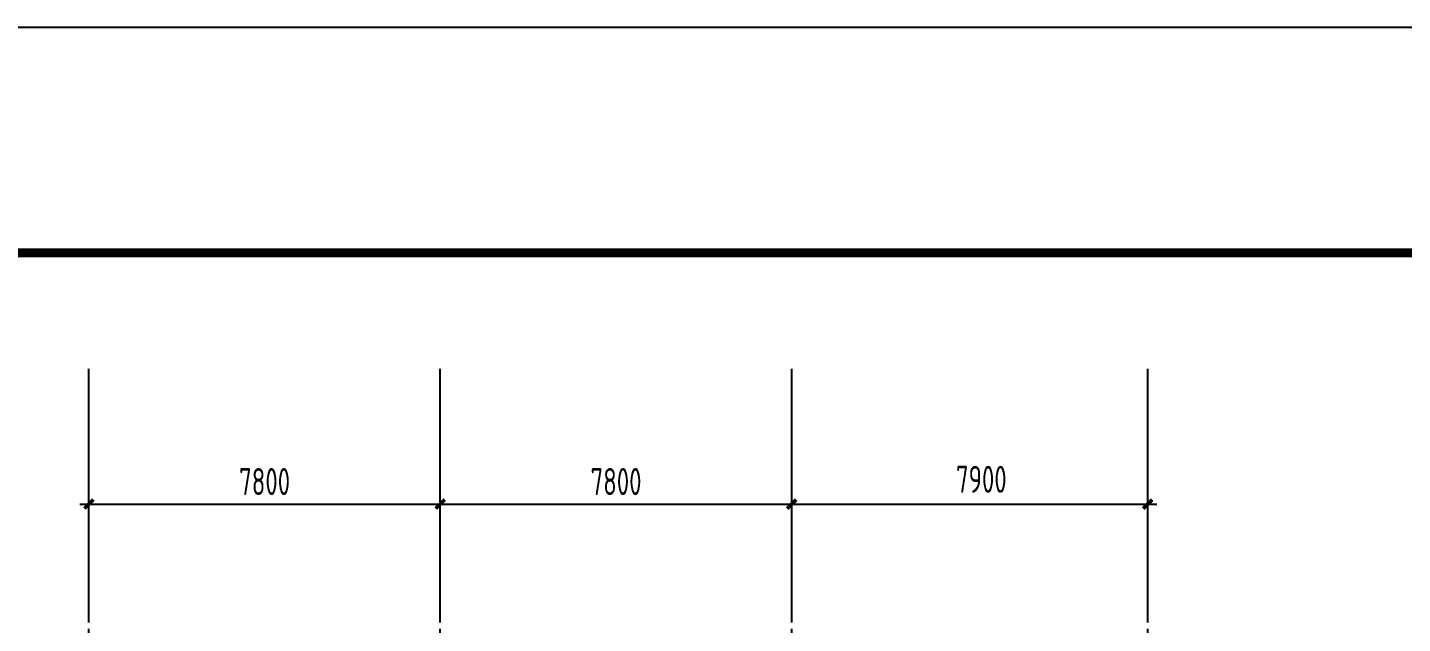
# Model space of a CAD drawing. Extents: x -32169 to 443031, y -120117 to 204739.
# Drawn here: x 64443 to 94960, y 15256 to 28483 of the extents above; entities that cross this region are included whole.
import ezdxf

# ---------------------------------------------------------------- set-up
doc = ezdxf.new("R2010")
doc.units = 0
doc.header["$LTSCALE"] = 1000
doc.linetypes.add('DOTE', pattern=[2.42, 2, -0.2, 0.02, -0.2])
doc.layers.get('0').update_dxf_attribs({"linetype": 'CONTINUOUS'})
doc.layers.get('Defpoints').update_dxf_attribs({"linetype": 'CONTINUOUS'})
for name, color, linetype in [('AXIS', 3, 'CONTINUOUS'), ('DIM', 3, 'CONTINUOUS'), ('DOTE', 1, 'CONTINUOUS'), ('PUB_TITLE', 3, 'CONTINUOUS')]:
    doc.layers.add(name, color=color, linetype=linetype)
doc.styles.add('TSSD_Dimension', font='Tssdeng.shx', dxfattribs={"width": 0.7, "bigfont": 'hztxt.shx'})
doc.dimstyles.new('TSSD_200_200', dxfattribs={"dimtxt": 600, "dimasz": 200, "dimexe": 200, "dimexo": 500, "dimgap": 200, "dimtad": 1, "dimdec": 0, "dimzin": 0, "dimdsep": 46, "dimtxsty": 'TSSD_Dimension', "dimblk": 'ARCHTICK', "dimblk1": 'ARCHTICK', "dimblk2": 'ARCHTICK', "dimcen": 0, "dimdle": 200, "dimclrt": 7, "dimadec": 0, "dimazin": 0, "dimtfac": 1, "dimtdec": 0, "dimtix": 1, "dimtmove": 2, "dimatfit": 3, "dimfxl": 1, "dimtolj": 1, "dimtzin": 0, "dimarcsym": 0})

# ---------------------------------------------------------------- blocks, each defined once
blk = doc.blocks.new('_ArchTick')
at = {"color": 0, "linetype": 'ByBlock', "const_width": 0.4}
blk.add_lwpolyline([(-0.5, -0.5), (0.5, 0.5)], dxfattribs=at)
blk = doc.blocks.new('*D23')
at = {"layer": 'Defpoints', "color": 0}
for p in [(73605, 17906), (65805, 15277), (73605, 15277)]:
    blk.add_point(p, dxfattribs=at)
at = {"layer": 'DIM', "color": 0, "lineweight": -2}
for p, q in [((65805, 15777), (65805, 18106)), ((73605, 15777), (73605, 18106)), ((65605, 17906), (73805, 17906))]:
    blk.add_line(p, q, dxfattribs=at)
at = {"layer": 'DIM', "color": 0, "lineweight": -2, "xscale": 200, "yscale": 200, "zscale": 200, "rotation": 180}
blk.add_blockref('_ArchTick', (65805, 17906), dxfattribs=at)
at = {"layer": 'DIM', "color": 0, "lineweight": -2, "xscale": 200, "yscale": 200, "zscale": 200}
blk.add_blockref('_ArchTick', (73605, 17906), dxfattribs=at)
at = {"layer": 'DIM', "color": 7, "insert": (69705, 18406), "char_height": 600, "attachment_point": 5, "style": 'TSSD_Dimension'}
blk.add_mtext('\\A1;7800', dxfattribs=at)
blk = doc.blocks.new('*D24')
at = {"layer": 'Defpoints', "color": 0}
for p in [(81405, 17906), (73605, 15277), (81405, 15277)]:
    blk.add_point(p, dxfattribs=at)
at = {"layer": 'DIM', "color": 0, "lineweight": -2}
for p, q in [((73605, 15777), (73605, 18106)), ((81405, 15777), (81405, 18106)), ((73405, 17906), (81605, 17906))]:
    blk.add_line(p, q, dxfattribs=at)
at = {"layer": 'DIM', "color": 0, "lineweight": -2, "xscale": 200, "yscale": 200, "zscale": 200, "rotation": 180}
blk.add_blockref('_ArchTick', (73605, 17906), dxfattribs=at)
at = {"layer": 'DIM', "color": 0, "lineweight": -2, "xscale": 200, "yscale": 200, "zscale": 200}
blk.add_blockref('_ArchTick', (81405, 17906), dxfattribs=at)
at = {"layer": 'DIM', "color": 7, "insert": (77505, 18406), "char_height": 600, "attachment_point": 5, "style": 'TSSD_Dimension'}
blk.add_mtext('\\A1;7800', dxfattribs=at)
blk = doc.blocks.new('*D25')
at = {"layer": 'Defpoints', "color": 0}
for p in [(89305, 17906), (81405, 15277), (89305, 15277)]:
    blk.add_point(p, dxfattribs=at)
at = {"layer": 'DIM', "color": 0, "lineweight": -2}
for p, q in [((81405, 15777), (81405, 18106)), ((89305, 15777), (89305, 18106)), ((81205, 17906), (89505, 17906))]:
    blk.add_line(p, q, dxfattribs=at)
at = {"layer": 'DIM', "color": 0, "lineweight": -2, "xscale": 200, "yscale": 200, "zscale": 200, "rotation": 180}
blk.add_blockref('_ArchTick', (81405, 17906), dxfattribs=at)
at = {"layer": 'DIM', "color": 0, "lineweight": -2, "xscale": 200, "yscale": 200, "zscale": 200}
blk.add_blockref('_ArchTick', (89305, 17906), dxfattribs=at)
at = {"layer": 'DIM', "color": 7, "insert": (85613, 18456), "char_height": 600, "attachment_point": 5, "style": 'TSSD_Dimension'}
blk.add_mtext('\\A1;7900', dxfattribs=at)

msp = doc.modelspace()

# ---------------------------------------------------------------- linework, layer by layer
at = {"layer": 'AXIS'}
for p, q in [((65805.24457, 15277.3647), (65805.24457, 20906.3941)), ((73605.24457, 15277.3647), (73605.24457, 20906.3941)), ((81405.24457, 15277.3647), (81405.24457, 20906.3941)), ((89305.24457, 15277.3647), (89305.24457, 20906.3941))]:
    msp.add_line(p, q, dxfattribs=at)
at = {"layer": 'DOTE', "linetype": 'DOTE'}
for p, q in [((65805.24457, -95762.90283), (65805.24457, 15277.3647)), ((73605.24457, -95762.90283), (73605.24457, 15277.3647)), ((81405.24457, -95762.90283), (81405.24457, 15277.3647)), ((89305.24457, -95762.90283), (89305.24457, 15277.3647))]:
    msp.add_line(p, q, dxfattribs=at)
at = {"layer": 'PUB_TITLE'}
msp.add_lwpolyline([(48230.54765, -120116.90179), (132230.54765, -120116.90179), (132230.54765, 28483.09821), (48230.54765, 28483.09821)], close=True, dxfattribs=at)
at = {"layer": 'PUB_TITLE', "const_width": 200}
msp.add_lwpolyline([(50230.54765, -118116.90179), (130230.54765, -118116.90179), (130230.54765, 23483.09821), (50230.54765, 23483.09821)], close=True, dxfattribs=at)

# ---------------------------------------------------------------- dimensions: what is measured, and where the dimension line sits
at = {"layer": 'DIM'}
for p1, p2, picture, middle in [((65805.24457, 15277.3647), (73605.24457, 15277.3647), '*D23', (69705.24457, 18406.3941)), ((73605.24457, 15277.3647), (81405.24457, 15277.3647), '*D24', (77505.24457, 18406.3941))]:
    dim = msp.add_aligned_dim(p1=p1, p2=p2, distance=2629.0294, dimstyle='TSSD_200_200', dxfattribs=at)
    dim.commit()
    dim.dimension.update_dxf_attribs({"geometry": picture, "text_midpoint": middle})
dim = msp.add_linear_dim(base=(89305.24457, 17906.3941), p1=(81405.24457, 15277.3647), p2=(89305.24457, 15277.3647), angle=0, dimstyle='TSSD_200_200', dxfattribs=at)
dim.commit()
dim.dimension.update_dxf_attribs({"geometry": '*D25', "text_midpoint": (85613.24457, 18456.3941), "dimtype": 161})

doc.saveas('drawing.dxf')
